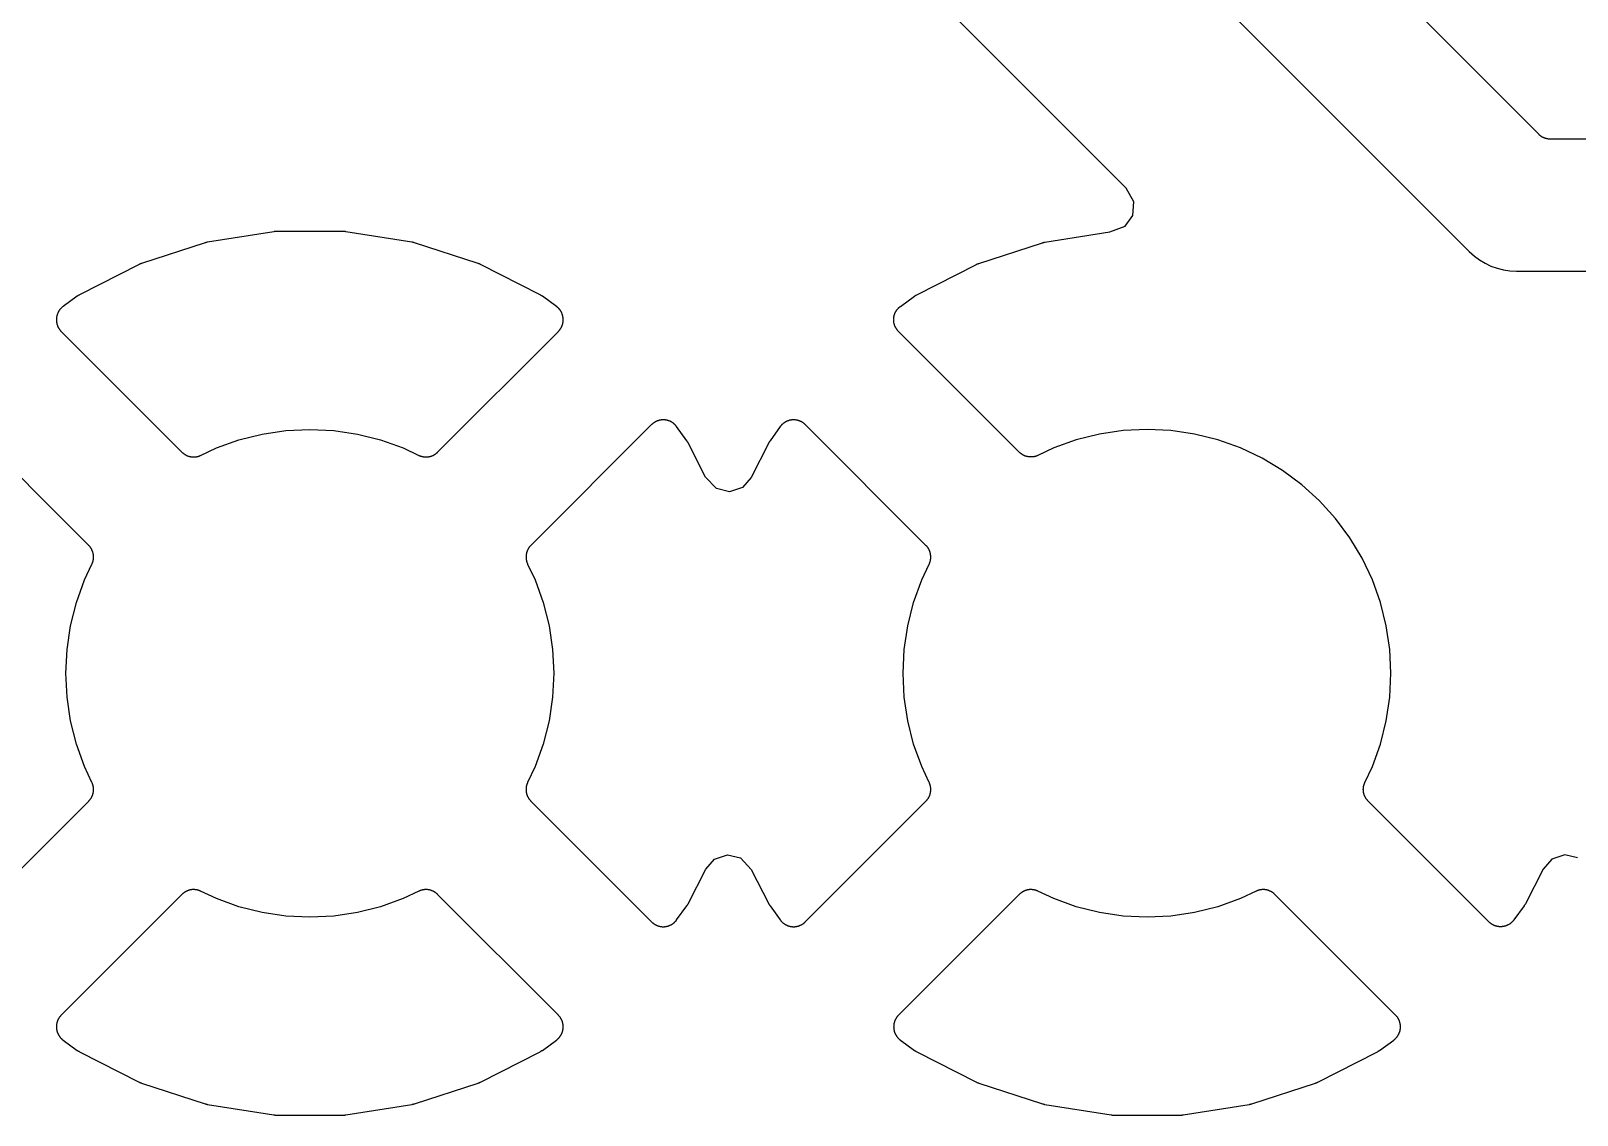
# Model space of a CAD drawing. Header units: metres. Extents: x 46.2 to 140.4, y -137.6 to -43.4.
# Drawn here: x 58.558 to 63.248, y -101.96 to -98.672 of the extents above; entities that cross this region are included whole.
import ezdxf

# ---------------------------------------------------------------- set-up
doc = ezdxf.new("R2010")
doc.units = ezdxf.units.M

msp = doc.modelspace()

# ---------------------------------------------------------------- linework, layer by layer
for points in [[(82.8824, -98.9999), (63.1672, -98.9999), (63.166, -98.9999), (63.1648, -98.9998), (63.1635, -98.9997), (63.1623, -98.9996), (63.1611, -98.9995), (63.1599, -98.9993), (63.1587, -98.9991), (63.1575, -98.9989), (63.1563, -98.9987), (63.1551, -98.9984), (63.1539, -98.9981), (63.1527, -98.9977), (63.1515, -98.9974), (63.1504, -98.997), (63.1492, -98.9965), (63.1481, -98.9961), (63.1469, -98.9956), (63.1458, -98.9951), (63.1447, -98.9945), (63.1436, -98.994), (63.1426, -98.9934), (63.1415, -98.9928), (63.1405, -98.9921), (63.1394, -98.9914), (63.1384, -98.9908), (63.1374, -98.99), (63.1364, -98.9893), (63.1355, -98.9885), (63.1346, -98.9877), (63.1336, -98.9869), (63.1327, -98.9861), (63.1319, -98.9852), (57.5344, -93.3878)], [(57.2514, -93.6708), (62.9212, -99.3406), (62.9367, -99.3547), (62.9525, -99.3663), (62.9693, -99.3764), (62.987, -99.3848), (63.0055, -99.3914), (63.0246, -99.3962), (63.044, -99.3991), (63.0648, -99.4001), (82.78, -99.4001)], [(63.2498, -101.18), (63.2105, -101.1703), (63.1711, -101.1837), (63.1449, -101.2139), (63.0915, -101.3188), (63.0915, -101.3188), (63.0915, -101.3188), (63.0909, -101.32), (63.0902, -101.3211), (63.0895, -101.3222), (63.0888, -101.3233), (63.0881, -101.3244), (63.0874, -101.3255), (63.0564, -101.3682), (63.0564, -101.3681), (63.0561, -101.3685), (63.0553, -101.3695), (63.0546, -101.3705), (63.0538, -101.3714), (63.053, -101.3723), (63.0521, -101.3732), (63.0513, -101.3741), (63.0504, -101.375), (63.0495, -101.3758), (63.0486, -101.3766), (63.0476, -101.3774), (63.0467, -101.3782), (63.0457, -101.3789), (63.0447, -101.3796), (63.0437, -101.3803), (63.0427, -101.381), (63.0416, -101.3816), (63.0406, -101.3823), (63.0395, -101.3829), (63.0384, -101.3834), (63.0373, -101.384), (63.0362, -101.3845), (63.0351, -101.385), (63.0339, -101.3854), (63.0328, -101.3858), (63.0316, -101.3862), (63.0304, -101.3866), (63.0293, -101.387), (63.0281, -101.3873), (63.0269, -101.3875), (63.0257, -101.3878), (63.0245, -101.388), (63.0233, -101.3882), (63.022, -101.3884), (63.0208, -101.3885), (63.0196, -101.3886), (63.0184, -101.3887), (63.0171, -101.3887), (63.0159, -101.3888), (63.0147, -101.3887), (63.0135, -101.3887), (63.0122, -101.3886), (63.011, -101.3885), (63.0098, -101.3884), (63.0086, -101.3882), (63.0074, -101.388), (63.0062, -101.3878), (63.005, -101.3875), (63.0038, -101.3873), (63.0026, -101.387), (63.0014, -101.3866), (63.0002, -101.3862), (62.9991, -101.3858), (62.9979, -101.3854), (62.9968, -101.385), (62.9957, -101.3845), (62.9945, -101.384), (62.9934, -101.3834), (62.9924, -101.3829), (62.9913, -101.3823), (62.9902, -101.3816), (62.9892, -101.381), (62.9881, -101.3803), (62.9871, -101.3796), (62.9861, -101.3789), (62.9852, -101.3782), (62.9842, -101.3774), (62.9833, -101.3766), (62.9823, -101.3758), (62.9814, -101.375), (62.9806, -101.3741), (62.6144, -101.0079), (62.6135, -101.007), (62.6127, -101.0061), (62.6119, -101.0052), (62.6111, -101.0043), (62.6103, -101.0033), (62.6096, -101.0023), (62.6088, -101.0013), (62.6081, -101.0003), (62.6075, -100.9993), (62.6068, -100.9983), (62.6062, -100.9972), (62.6056, -100.9961), (62.605, -100.995), (62.6045, -100.9939), (62.604, -100.9928), (62.6035, -100.9917), (62.6031, -100.9905), (62.6026, -100.9894), (62.6022, -100.9882), (62.6019, -100.9871), (62.6015, -100.9859), (62.6012, -100.9847), (62.6009, -100.9835), (62.6007, -100.9823), (62.6004, -100.9811), (62.6003, -100.9799), (62.6001, -100.9787), (62.6, -100.9775), (62.5998, -100.9762), (62.5998, -100.975), (62.5997, -100.9738), (62.5997, -100.9726), (62.5997, -100.9714), (62.5998, -100.9703), (62.5998, -100.9692), (62.5999, -100.9681), (62.6, -100.967), (62.6001, -100.9659), (62.6003, -100.9649), (62.6005, -100.9638), (62.6007, -100.9627), (62.6009, -100.9616), (62.6012, -100.9605), (62.6015, -100.9595), (62.6018, -100.9584), (62.6021, -100.9573), (62.6024, -100.9563), (62.6028, -100.9552), (62.6032, -100.9542), (62.6036, -100.9532), (62.6041, -100.9522), (62.6045, -100.9512), (62.6272, -100.9032), (62.6517, -100.8348), (62.6693, -100.7644), (62.68, -100.6925), (62.6835, -100.62), (62.68, -100.5475), (62.6693, -100.4756), (62.6517, -100.4052), (62.6272, -100.3368), (62.5962, -100.2712), (62.5588, -100.2089), (62.5156, -100.1506), (62.4668, -100.0968), (62.413, -100.048), (62.3547, -100.0048), (62.2924, -99.9674), (62.2268, -99.9364), (62.1584, -99.9119), (62.088, -99.8943), (62.0161, -99.8836), (61.9436, -99.8801), (61.8711, -99.8836), (61.7992, -99.8943), (61.7288, -99.9119), (61.6604, -99.9364), (61.6124, -99.9591), (61.6112, -99.9597), (61.6099, -99.9602), (61.6089, -99.9606), (61.6078, -99.961), (61.6068, -99.9614), (61.6057, -99.9617), (61.6047, -99.962), (61.6033, -99.9624), (61.602, -99.9627), (61.6007, -99.963), (61.5993, -99.9632), (61.5982, -99.9634), (61.5971, -99.9635), (61.596, -99.9636), (61.5949, -99.9637), (61.5938, -99.9638), (61.5924, -99.9639), (61.5911, -99.9639), (61.5898, -99.9639), (61.5886, -99.9638), (61.5874, -99.9638), (61.5862, -99.9637), (61.5849, -99.9635), (61.5837, -99.9634), (61.5825, -99.9632), (61.5813, -99.9629), (61.5801, -99.9627), (61.5789, -99.9624), (61.5777, -99.9621), (61.5765, -99.9617), (61.5754, -99.9614), (61.5742, -99.961), (61.5731, -99.9605), (61.5719, -99.9601), (61.5708, -99.9596), (61.5697, -99.9591), (61.5686, -99.9586), (61.5675, -99.958), (61.5664, -99.9574), (61.5653, -99.9568), (61.5643, -99.9561), (61.5633, -99.9555), (61.5623, -99.9548), (61.5613, -99.9541), (61.5603, -99.9533), (61.5593, -99.9525), (61.5584, -99.9518), (61.5575, -99.9509), (61.5566, -99.9501), (61.5557, -99.9492), (61.1895, -99.583), (61.1886, -99.5822), (61.1878, -99.5813), (61.187, -99.5803), (61.1862, -99.5794), (61.1854, -99.5784), (61.1847, -99.5775), (61.184, -99.5765), (61.1833, -99.5755), (61.1826, -99.5744), (61.182, -99.5734), (61.1813, -99.5723), (61.1807, -99.5713), (61.1802, -99.5702), (61.1796, -99.5691), (61.1791, -99.5679), (61.1786, -99.5668), (61.1782, -99.5657), (61.1778, -99.5645), (61.1774, -99.5634), (61.177, -99.5622), (61.1767, -99.561), (61.1763, -99.5598), (61.1761, -99.5586), (61.1758, -99.5574), (61.1756, -99.5562), (61.1754, -99.555), (61.1752, -99.5538), (61.1751, -99.5526), (61.175, -99.5514), (61.1749, -99.5501), (61.1749, -99.5489), (61.1748, -99.5477), (61.1749, -99.5465), (61.1749, -99.5453), (61.175, -99.5442), (61.1751, -99.543), (61.1752, -99.5418), (61.1753, -99.5406), (61.1755, -99.5395), (61.1757, -99.5383), (61.176, -99.5372), (61.1762, -99.536), (61.1765, -99.5349), (61.1768, -99.5337), (61.1772, -99.5326), (61.1775, -99.5315), (61.1779, -99.5304), (61.1784, -99.5293), (61.1788, -99.5282), (61.1793, -99.5271), (61.1798, -99.526), (61.1803, -99.525), (61.1808, -99.5239), (61.1814, -99.5229), (61.182, -99.5219), (61.1826, -99.5209), (61.1833, -99.5199), (61.1839, -99.5189), (61.1846, -99.518), (61.1853, -99.517), (61.1861, -99.5161), (61.1868, -99.5152), (61.1876, -99.5143), (61.1884, -99.5135), (61.1892, -99.5126), (61.19, -99.5118), (61.1909, -99.511), (61.1918, -99.5102), (61.1927, -99.5094), (61.1936, -99.5087), (61.1945, -99.5079), (61.1955, -99.5072), (61.2381, -99.4762), (61.2392, -99.4755), (61.2403, -99.4748), (61.2414, -99.4741), (61.2425, -99.4734), (61.2436, -99.4728), (61.2448, -99.4721), (61.4257, -99.38), (61.4266, -99.3795), (61.4275, -99.3791), (61.4287, -99.3786), (61.4299, -99.3781), (61.4311, -99.3776), (61.432, -99.3773), (61.433, -99.377), (61.6261, -99.3142), (61.627, -99.3139), (61.628, -99.3136), (61.6292, -99.3133), (61.6305, -99.313), (61.6318, -99.3127), (61.6327, -99.3125), (61.6337, -99.3124), (61.8303, -99.2812), (61.8767, -99.2636), (61.9007, -99.231), (61.9033, -99.1904), (61.8805, -99.149), (57.0897, -94.3582)], [(59.1888, -99.9119), (59.2592, -99.8943), (59.3311, -99.8836), (59.4036, -99.8801), (59.4761, -99.8836), (59.548, -99.8943), (59.6184, -99.9119), (59.6868, -99.9364), (59.7348, -99.9591), (59.7358, -99.9596), (59.7368, -99.96), (59.7378, -99.9604), (59.7389, -99.9608), (59.7399, -99.9612), (59.7409, -99.9615), (59.742, -99.9618), (59.7431, -99.9621), (59.7441, -99.9624), (59.7452, -99.9627), (59.7463, -99.9629), (59.7474, -99.9631), (59.7485, -99.9633), (59.7496, -99.9635), (59.7506, -99.9636), (59.7517, -99.9637), (59.7528, -99.9638), (59.7539, -99.9638), (59.7551, -99.9639), (59.7562, -99.9639), (59.7574, -99.9639), (59.7586, -99.9638), (59.7598, -99.9638), (59.7611, -99.9637), (59.7623, -99.9635), (59.7635, -99.9634), (59.7647, -99.9632), (59.7659, -99.9629), (59.7671, -99.9627), (59.7683, -99.9624), (59.7695, -99.9621), (59.7707, -99.9617), (59.7718, -99.9614), (59.773, -99.961), (59.7742, -99.9605), (59.7753, -99.9601), (59.7764, -99.9596), (59.7775, -99.9591), (59.7786, -99.9586), (59.7797, -99.958), (59.7808, -99.9574), (59.7819, -99.9568), (59.7829, -99.9561), (59.7839, -99.9555), (59.7849, -99.9548), (59.7859, -99.9541), (59.7869, -99.9533), (59.7879, -99.9525), (59.7888, -99.9518), (59.7897, -99.9509), (59.7906, -99.9501), (59.7915, -99.9492), (60.1577, -99.583), (60.1586, -99.5822), (60.1594, -99.5813), (60.1602, -99.5803), (60.161, -99.5794), (60.1618, -99.5784), (60.1625, -99.5775), (60.1632, -99.5765), (60.1639, -99.5755), (60.1646, -99.5744), (60.1653, -99.5734), (60.1659, -99.5723), (60.1665, -99.5713), (60.167, -99.5702), (60.1676, -99.5691), (60.1681, -99.5679), (60.1686, -99.5668), (60.169, -99.5657), (60.1694, -99.5645), (60.1698, -99.5634), (60.1702, -99.5622), (60.1706, -99.561), (60.1709, -99.5598), (60.1712, -99.5586), (60.1714, -99.5574), (60.1716, -99.5562), (60.1718, -99.555), (60.172, -99.5538), (60.1721, -99.5526), (60.1722, -99.5514), (60.1723, -99.5501), (60.1724, -99.5489), (60.1724, -99.5477), (60.1724, -99.5477), (60.1724, -99.5465), (60.1723, -99.5453), (60.1722, -99.5442), (60.1721, -99.543), (60.172, -99.5418), (60.1719, -99.5406), (60.1717, -99.5395), (60.1715, -99.5383), (60.1712, -99.5372), (60.171, -99.536), (60.1707, -99.5349), (60.1704, -99.5337), (60.17, -99.5326), (60.1697, -99.5315), (60.1693, -99.5304), (60.1689, -99.5293), (60.1684, -99.5282), (60.1679, -99.5271), (60.1674, -99.526), (60.1669, -99.525), (60.1664, -99.5239), (60.1658, -99.5229), (60.1652, -99.5219), (60.1646, -99.5209), (60.1639, -99.5199), (60.1633, -99.5189), (60.1626, -99.518), (60.1619, -99.517), (60.1611, -99.5161), (60.1604, -99.5152), (60.1596, -99.5143), (60.1588, -99.5135), (60.158, -99.5126), (60.1572, -99.5118), (60.1563, -99.511), (60.1554, -99.5102), (60.1545, -99.5094), (60.1536, -99.5087), (60.1527, -99.5079), (60.1518, -99.5072), (60.1091, -99.4762), (60.108, -99.4755), (60.1069, -99.4748), (60.1058, -99.4741), (60.1047, -99.4734), (60.1036, -99.4727), (60.1024, -99.4721), (60.1024, -99.4721), (60.1024, -99.4721), (60.1024, -99.4721), (60.1024, -99.4721), (59.9215, -99.38), (59.9206, -99.3795), (59.9197, -99.3791), (59.9185, -99.3786), (59.9173, -99.3781), (59.9161, -99.3776), (59.9152, -99.3773), (59.9142, -99.377), (59.7211, -99.3142), (59.7202, -99.3139), (59.7193, -99.3136), (59.718, -99.3133), (59.7167, -99.313), (59.7154, -99.3127), (59.7145, -99.3125), (59.7135, -99.3124), (59.513, -99.2806), (59.512, -99.2805), (59.511, -99.2803), (59.5097, -99.2802), (59.5084, -99.2801), (59.5071, -99.28), (59.5061, -99.28), (59.5051, -99.28), (59.3021, -99.28), (59.3011, -99.28), (59.3001, -99.28), (59.2988, -99.2801), (59.2975, -99.2802), (59.2962, -99.2803), (59.2952, -99.2805), (59.2943, -99.2806), (59.0937, -99.3124), (59.0927, -99.3125), (59.0918, -99.3127), (59.0905, -99.313), (59.0892, -99.3133), (59.088, -99.3136), (59.087, -99.3139), (59.0861, -99.3142), (58.893, -99.377), (58.892, -99.3773), (58.8911, -99.3776), (58.8899, -99.3781), (58.8887, -99.3786), (58.8875, -99.3791), (58.8866, -99.3795), (58.8857, -99.38), (58.7048, -99.4721), (58.7036, -99.4728), (58.7025, -99.4734), (58.7014, -99.4741), (58.7003, -99.4748), (58.6992, -99.4755), (58.6981, -99.4762), (58.6555, -99.5072), (58.6545, -99.5079), (58.6536, -99.5087), (58.6527, -99.5094), (58.6518, -99.5102), (58.6509, -99.511), (58.65, -99.5118), (58.6492, -99.5126), (58.6484, -99.5135), (58.6476, -99.5143), (58.6468, -99.5152), (58.6461, -99.5161), (58.6453, -99.517), (58.6446, -99.518), (58.6439, -99.5189), (58.6433, -99.5199), (58.6426, -99.5209), (58.642, -99.5219), (58.6414, -99.5229), (58.6408, -99.5239), (58.6403, -99.525), (58.6398, -99.526), (58.6393, -99.5271), (58.6388, -99.5282), (58.6384, -99.5293), (58.6379, -99.5304), (58.6375, -99.5315), (58.6372, -99.5326), (58.6368, -99.5337), (58.6365, -99.5349), (58.6362, -99.536), (58.636, -99.5372), (58.6357, -99.5383), (58.6355, -99.5395), (58.6353, -99.5406), (58.6352, -99.5418), (58.6351, -99.543), (58.635, -99.5442), (58.6349, -99.5453), (58.6349, -99.5465), (58.6348, -99.5477), (58.6349, -99.5489), (58.6349, -99.5501), (58.635, -99.5514), (58.6351, -99.5526), (58.6352, -99.5538), (58.6354, -99.555), (58.6356, -99.5562), (58.6358, -99.5574), (58.6361, -99.5586), (58.6363, -99.5598), (58.6367, -99.561), (58.637, -99.5622), (58.6374, -99.5634), (58.6378, -99.5645), (58.6382, -99.5657), (58.6386, -99.5668), (58.6391, -99.5679), (58.6396, -99.5691), (58.6402, -99.5702), (58.6407, -99.5713), (58.6413, -99.5723), (58.642, -99.5734), (58.6426, -99.5744), (58.6433, -99.5755), (58.644, -99.5765), (58.6447, -99.5775), (58.6454, -99.5784), (58.6462, -99.5794), (58.647, -99.5803), (58.6478, -99.5813), (58.6486, -99.5822), (58.6495, -99.583), (59.0157, -99.9492), (59.0166, -99.9501), (59.0175, -99.9509), (59.0184, -99.9518), (59.0193, -99.9525), (59.0203, -99.9533), (59.0213, -99.9541), (59.0223, -99.9548), (59.0233, -99.9555), (59.0243, -99.9561), (59.0253, -99.9568), (59.0264, -99.9574), (59.0275, -99.958), (59.0286, -99.9586), (59.0297, -99.9591), (59.0308, -99.9596), (59.0319, -99.9601), (59.0331, -99.9605), (59.0342, -99.961), (59.0354, -99.9614), (59.0365, -99.9617), (59.0377, -99.9621), (59.0389, -99.9624), (59.0401, -99.9627), (59.0413, -99.9629), (59.0425, -99.9632), (59.0437, -99.9634), (59.0449, -99.9635), (59.0462, -99.9637), (59.0474, -99.9638), (59.0486, -99.9638), (59.0498, -99.9639), (59.0511, -99.9639), (59.0524, -99.9639), (59.0538, -99.9638), (59.0549, -99.9637), (59.056, -99.9636), (59.0571, -99.9635), (59.0582, -99.9634), (59.0593, -99.9632), (59.0607, -99.963), (59.062, -99.9627), (59.0633, -99.9624), (59.0647, -99.962), (59.0657, -99.9617), (59.0668, -99.9614), (59.0678, -99.961), (59.0689, -99.9606), (59.0699, -99.9602), (59.0712, -99.9597), (59.0724, -99.9591), (59.1204, -99.9364), (59.1888, -99.9119)], [(60.0872, -100.9032), (60.0645, -100.9512), (60.064, -100.9522), (60.0636, -100.9532), (60.0632, -100.9542), (60.0628, -100.9552), (60.0624, -100.9563), (60.0621, -100.9573), (60.0618, -100.9584), (60.0615, -100.9595), (60.0612, -100.9605), (60.0609, -100.9616), (60.0607, -100.9627), (60.0605, -100.9638), (60.0603, -100.9649), (60.0601, -100.9659), (60.06, -100.967), (60.0599, -100.9681), (60.0598, -100.9692), (60.0598, -100.9703), (60.0597, -100.9714), (60.0597, -100.9726), (60.0597, -100.9738), (60.0598, -100.975), (60.0598, -100.9762), (60.06, -100.9775), (60.0601, -100.9787), (60.0603, -100.9799), (60.0604, -100.9811), (60.0607, -100.9823), (60.0609, -100.9835), (60.0612, -100.9847), (60.0615, -100.9859), (60.0619, -100.9871), (60.0622, -100.9882), (60.0626, -100.9894), (60.0631, -100.9905), (60.0635, -100.9917), (60.064, -100.9928), (60.0645, -100.9939), (60.065, -100.995), (60.0656, -100.9961), (60.0662, -100.9972), (60.0668, -100.9983), (60.0675, -100.9993), (60.0681, -101.0003), (60.0688, -101.0013), (60.0695, -101.0023), (60.0703, -101.0033), (60.0711, -101.0043), (60.0718, -101.0052), (60.0727, -101.0061), (60.0735, -101.007), (60.0744, -101.0079), (60.4406, -101.3741), (60.4414, -101.375), (60.4423, -101.3758), (60.4433, -101.3766), (60.4442, -101.3774), (60.4452, -101.3782), (60.4461, -101.3789), (60.4471, -101.3796), (60.4481, -101.3803), (60.4492, -101.381), (60.4502, -101.3816), (60.4513, -101.3823), (60.4524, -101.3829), (60.4534, -101.3834), (60.4545, -101.384), (60.4557, -101.3845), (60.4568, -101.385), (60.4579, -101.3854), (60.4591, -101.3858), (60.4602, -101.3862), (60.4614, -101.3866), (60.4626, -101.387), (60.4638, -101.3873), (60.465, -101.3875), (60.4662, -101.3878), (60.4674, -101.388), (60.4686, -101.3882), (60.4698, -101.3884), (60.471, -101.3885), (60.4722, -101.3886), (60.4735, -101.3887), (60.4747, -101.3887), (60.4759, -101.3888), (60.4771, -101.3887), (60.4784, -101.3887), (60.4796, -101.3886), (60.4808, -101.3885), (60.482, -101.3884), (60.4833, -101.3882), (60.4845, -101.388), (60.4857, -101.3878), (60.4869, -101.3875), (60.4881, -101.3873), (60.4893, -101.387), (60.4904, -101.3866), (60.4916, -101.3862), (60.4928, -101.3858), (60.4939, -101.3854), (60.4951, -101.385), (60.4962, -101.3845), (60.4973, -101.384), (60.4984, -101.3834), (60.4995, -101.3829), (60.5006, -101.3823), (60.5016, -101.3816), (60.5027, -101.381), (60.5037, -101.3803), (60.5047, -101.3796), (60.5057, -101.3789), (60.5067, -101.3782), (60.5076, -101.3774), (60.5086, -101.3766), (60.5095, -101.3758), (60.5104, -101.375), (60.5113, -101.3741), (60.5121, -101.3732), (60.513, -101.3723), (60.5138, -101.3714), (60.5146, -101.3705), (60.5153, -101.3695), (60.5161, -101.3685), (60.5164, -101.3681), (60.5164, -101.3682), (60.5474, -101.3255), (60.5481, -101.3244), (60.5488, -101.3233), (60.5495, -101.3222), (60.5502, -101.3211), (60.5509, -101.32), (60.5515, -101.3188), (60.5515, -101.3188), (60.5515, -101.3188), (60.6049, -101.2139), (60.6311, -101.1837), (60.6705, -101.1703), (60.7098, -101.18), (60.7428, -101.2149), (60.7957, -101.3188), (60.7964, -101.32), (60.797, -101.3211), (60.7977, -101.3222), (60.7984, -101.3233), (60.7991, -101.3244), (60.7998, -101.3255), (60.8308, -101.3682), (60.8315, -101.3691), (60.8323, -101.37), (60.833, -101.3709), (60.8338, -101.3718), (60.8346, -101.3727), (60.8354, -101.3736), (60.8362, -101.3744), (60.8371, -101.3752), (60.8379, -101.376), (60.8388, -101.3768), (60.8397, -101.3775), (60.8406, -101.3783), (60.8416, -101.379), (60.8425, -101.3797), (60.8435, -101.3803), (60.8445, -101.381), (60.8455, -101.3816), (60.8465, -101.3822), (60.8475, -101.3828), (60.8486, -101.3833), (60.8496, -101.3838), (60.8507, -101.3843), (60.8518, -101.3848), (60.8529, -101.3853), (60.854, -101.3857), (60.8551, -101.3861), (60.8562, -101.3864), (60.8573, -101.3868), (60.8585, -101.3871), (60.8596, -101.3874), (60.8608, -101.3876), (60.8619, -101.3879), (60.8631, -101.3881), (60.8642, -101.3883), (60.8654, -101.3884), (60.8666, -101.3885), (60.8678, -101.3886), (60.8689, -101.3887), (60.8701, -101.3887), (60.8713, -101.3888), (60.8713, -101.3888), (60.8725, -101.3887), (60.8737, -101.3887), (60.875, -101.3886), (60.8762, -101.3885), (60.8774, -101.3884), (60.8786, -101.3882), (60.8798, -101.388), (60.881, -101.3878), (60.8822, -101.3875), (60.8834, -101.3873), (60.8846, -101.387), (60.8858, -101.3866), (60.887, -101.3862), (60.8881, -101.3858), (60.8893, -101.3854), (60.8904, -101.385), (60.8916, -101.3845), (60.8927, -101.384), (60.8938, -101.3834), (60.8949, -101.3829), (60.8959, -101.3823), (60.897, -101.3816), (60.898, -101.381), (60.8991, -101.3803), (60.9001, -101.3796), (60.9011, -101.3789), (60.9021, -101.3782), (60.903, -101.3774), (60.9039, -101.3766), (60.9049, -101.3758), (60.9058, -101.375), (60.9066, -101.3741), (61.2729, -101.0079), (61.2737, -101.007), (61.2745, -101.0061), (61.2754, -101.0052), (61.2761, -101.0043), (61.2769, -101.0033), (61.2777, -101.0023), (61.2784, -101.0013), (61.2791, -101.0003), (61.2797, -100.9993), (61.2804, -100.9983), (61.281, -100.9972), (61.2816, -100.9961), (61.2822, -100.995), (61.2827, -100.9939), (61.2832, -100.9928), (61.2837, -100.9917), (61.2841, -100.9905), (61.2846, -100.9894), (61.285, -100.9882), (61.2853, -100.9871), (61.2857, -100.9859), (61.286, -100.9847), (61.2863, -100.9835), (61.2865, -100.9823), (61.2868, -100.9811), (61.287, -100.9799), (61.2871, -100.9787), (61.2873, -100.9775), (61.2874, -100.9762), (61.2874, -100.975), (61.2875, -100.9738), (61.2875, -100.9726), (61.2875, -100.9714), (61.2874, -100.9703), (61.2874, -100.9692), (61.2873, -100.9681), (61.2872, -100.967), (61.2871, -100.9659), (61.2869, -100.9649), (61.2867, -100.9638), (61.2865, -100.9627), (61.2863, -100.9616), (61.286, -100.9605), (61.2858, -100.9595), (61.2855, -100.9584), (61.2851, -100.9573), (61.2848, -100.9563), (61.2844, -100.9552), (61.284, -100.9542), (61.2836, -100.9532), (61.2832, -100.9522), (61.2827, -100.9512), (61.26, -100.9032), (61.2355, -100.8348), (61.2179, -100.7644), (61.2072, -100.6925), (61.2037, -100.62), (61.2072, -100.5475), (61.2179, -100.4756), (61.2355, -100.4052), (61.26, -100.3368), (61.2827, -100.2888), (61.2833, -100.2876), (61.2838, -100.2863), (61.2842, -100.2853), (61.2846, -100.2842), (61.285, -100.2832), (61.2853, -100.2821), (61.2856, -100.2811), (61.286, -100.2797), (61.2863, -100.2784), (61.2866, -100.277), (61.2868, -100.2757), (61.287, -100.2746), (61.2871, -100.2735), (61.2873, -100.2724), (61.2873, -100.2713), (61.2874, -100.2702), (61.2875, -100.2688), (61.2875, -100.2674), (61.2875, -100.2662), (61.2874, -100.265), (61.2874, -100.2638), (61.2873, -100.2625), (61.2871, -100.2613), (61.287, -100.2601), (61.2868, -100.2589), (61.2865, -100.2577), (61.2863, -100.2565), (61.286, -100.2553), (61.2857, -100.2541), (61.2853, -100.2529), (61.285, -100.2518), (61.2846, -100.2506), (61.2841, -100.2495), (61.2837, -100.2483), (61.2832, -100.2472), (61.2827, -100.2461), (61.2822, -100.245), (61.2816, -100.2439), (61.281, -100.2428), (61.2804, -100.2417), (61.2797, -100.2407), (61.2791, -100.2397), (61.2784, -100.2387), (61.2777, -100.2377), (61.2769, -100.2367), (61.2761, -100.2357), (61.2754, -100.2348), (61.2745, -100.2339), (61.2737, -100.233), (61.2729, -100.2321), (60.9066, -99.8659), (60.9058, -99.865), (60.9049, -99.8642), (60.9039, -99.8634), (60.903, -99.8626), (60.9021, -99.8618), (60.9011, -99.8611), (60.9001, -99.8604), (60.8991, -99.8597), (60.898, -99.859), (60.897, -99.8584), (60.8959, -99.8577), (60.8949, -99.8571), (60.8938, -99.8566), (60.8927, -99.856), (60.8916, -99.8555), (60.8904, -99.855), (60.8893, -99.8546), (60.8881, -99.8542), (60.887, -99.8538), (60.8858, -99.8534), (60.8846, -99.853), (60.8834, -99.8527), (60.8822, -99.8525), (60.881, -99.8522), (60.8798, -99.852), (60.8786, -99.8518), (60.8774, -99.8516), (60.8762, -99.8515), (60.875, -99.8514), (60.8737, -99.8513), (60.8725, -99.8513), (60.8713, -99.8512), (60.8701, -99.8513), (60.8688, -99.8513), (60.8676, -99.8514), (60.8664, -99.8515), (60.8652, -99.8516), (60.864, -99.8518), (60.8627, -99.852), (60.8615, -99.8522), (60.8603, -99.8525), (60.8591, -99.8527), (60.858, -99.853), (60.8568, -99.8534), (60.8556, -99.8538), (60.8544, -99.8542), (60.8533, -99.8546), (60.8522, -99.855), (60.851, -99.8555), (60.8499, -99.856), (60.8488, -99.8566), (60.8477, -99.8571), (60.8466, -99.8577), (60.8456, -99.8584), (60.8445, -99.859), (60.8435, -99.8597), (60.8425, -99.8604), (60.8415, -99.8611), (60.8405, -99.8618), (60.8396, -99.8626), (60.8386, -99.8634), (60.8377, -99.8642), (60.8368, -99.865), (60.8359, -99.8659), (60.8351, -99.8668), (60.8342, -99.8677), (60.8334, -99.8686), (60.8326, -99.8695), (60.8319, -99.8705), (60.8311, -99.8715), (60.8308, -99.8718), (60.8308, -99.8718), (60.7998, -99.9145), (60.7991, -99.9156), (60.7984, -99.9167), (60.7977, -99.9178), (60.797, -99.9189), (60.7964, -99.92), (60.7957, -99.9212), (60.7957, -99.9212), (60.7957, -99.9212), (60.7423, -100.0261), (60.7161, -100.0563), (60.6767, -100.0697), (60.6374, -100.06), (60.6044, -100.0251), (60.5515, -99.9212), (60.5509, -99.92), (60.5502, -99.9189), (60.5495, -99.9178), (60.5488, -99.9167), (60.5481, -99.9156), (60.5474, -99.9145), (60.5164, -99.8718), (60.5157, -99.8709), (60.5149, -99.87), (60.5142, -99.8691), (60.5134, -99.8682), (60.5126, -99.8673), (60.5118, -99.8664), (60.511, -99.8656), (60.5101, -99.8648), (60.5093, -99.864), (60.5084, -99.8632), (60.5075, -99.8625), (60.5066, -99.8617), (60.5056, -99.861), (60.5047, -99.8603), (60.5037, -99.8597), (60.5027, -99.859), (60.5017, -99.8584), (60.5007, -99.8578), (60.4997, -99.8572), (60.4986, -99.8567), (60.4976, -99.8562), (60.4965, -99.8557), (60.4954, -99.8552), (60.4943, -99.8547), (60.4932, -99.8543), (60.4921, -99.8539), (60.491, -99.8536), (60.4899, -99.8532), (60.4887, -99.8529), (60.4876, -99.8526), (60.4864, -99.8524), (60.4853, -99.8521), (60.4841, -99.8519), (60.483, -99.8517), (60.4818, -99.8516), (60.4806, -99.8515), (60.4795, -99.8514), (60.4783, -99.8513), (60.4771, -99.8513), (60.4759, -99.8512), (60.4759, -99.8512), (60.4747, -99.8513), (60.4735, -99.8513), (60.4722, -99.8514), (60.471, -99.8515), (60.4698, -99.8516), (60.4686, -99.8518), (60.4674, -99.852), (60.4662, -99.8522), (60.465, -99.8525), (60.4638, -99.8527), (60.4626, -99.853), (60.4614, -99.8534), (60.4602, -99.8538), (60.4591, -99.8542), (60.4579, -99.8546), (60.4568, -99.855), (60.4557, -99.8555), (60.4545, -99.856), (60.4534, -99.8566), (60.4523, -99.8571), (60.4513, -99.8577), (60.4502, -99.8584), (60.4492, -99.859), (60.4481, -99.8597), (60.4471, -99.8604), (60.4461, -99.8611), (60.4452, -99.8618), (60.4442, -99.8626), (60.4433, -99.8634), (60.4423, -99.8642), (60.4414, -99.865), (60.4406, -99.8659), (60.0744, -100.2321), (60.0735, -100.233), (60.0727, -100.2339), (60.0718, -100.2348), (60.0711, -100.2357), (60.0703, -100.2367), (60.0695, -100.2377), (60.0688, -100.2387), (60.0681, -100.2397), (60.0675, -100.2407), (60.0668, -100.2417), (60.0662, -100.2428), (60.0656, -100.2439), (60.065, -100.245), (60.0645, -100.2461), (60.064, -100.2472), (60.0635, -100.2483), (60.0631, -100.2495), (60.0626, -100.2506), (60.0622, -100.2518), (60.0619, -100.2529), (60.0615, -100.2541), (60.0612, -100.2553), (60.0609, -100.2565), (60.0607, -100.2577), (60.0604, -100.2589), (60.0603, -100.2601), (60.0601, -100.2613), (60.06, -100.2625), (60.0598, -100.2638), (60.0598, -100.265), (60.0597, -100.2662), (60.0597, -100.2674), (60.0597, -100.2686), (60.0598, -100.2697), (60.0598, -100.2708), (60.0599, -100.2719), (60.06, -100.273), (60.0601, -100.2741), (60.0603, -100.2751), (60.0605, -100.2762), (60.0607, -100.2773), (60.0609, -100.2784), (60.0612, -100.2795), (60.0615, -100.2805), (60.0618, -100.2816), (60.0621, -100.2827), (60.0624, -100.2837), (60.0628, -100.2848), (60.0632, -100.2858), (60.0636, -100.2868), (60.064, -100.2878), (60.0645, -100.2888), (60.0872, -100.3368), (60.1117, -100.4052), (60.1293, -100.4756), (60.14, -100.5475), (60.1435, -100.62), (60.14, -100.6925), (60.1293, -100.7644), (60.1117, -100.8348), (60.0872, -100.9032)], [(58.3666, -101.3741), (58.7329, -101.0079), (58.7337, -101.007), (58.7345, -101.0061), (58.7354, -101.0052), (58.7361, -101.0043), (58.7369, -101.0033), (58.7377, -101.0023), (58.7384, -101.0013), (58.7391, -101.0003), (58.7397, -100.9993), (58.7404, -100.9983), (58.741, -100.9972), (58.7416, -100.9961), (58.7422, -100.995), (58.7427, -100.9939), (58.7432, -100.9928), (58.7437, -100.9917), (58.7441, -100.9905), (58.7446, -100.9894), (58.745, -100.9882), (58.7453, -100.9871), (58.7457, -100.9859), (58.746, -100.9847), (58.7463, -100.9835), (58.7465, -100.9823), (58.7468, -100.9811), (58.747, -100.9799), (58.7471, -100.9787), (58.7473, -100.9775), (58.7474, -100.9762), (58.7474, -100.975), (58.7475, -100.9738), (58.7475, -100.9726), (58.7475, -100.9714), (58.7474, -100.9703), (58.7474, -100.9692), (58.7473, -100.9681), (58.7472, -100.967), (58.7471, -100.9659), (58.7469, -100.9649), (58.7467, -100.9638), (58.7465, -100.9627), (58.7463, -100.9616), (58.746, -100.9605), (58.7458, -100.9595), (58.7455, -100.9584), (58.7451, -100.9573), (58.7448, -100.9563), (58.7444, -100.9552), (58.744, -100.9542), (58.7436, -100.9532), (58.7432, -100.9522), (58.7427, -100.9512), (58.72, -100.9032), (58.6955, -100.8348), (58.6779, -100.7644), (58.6672, -100.6925), (58.6637, -100.62), (58.6672, -100.5475), (58.6779, -100.4756), (58.6955, -100.4052), (58.72, -100.3368), (58.7427, -100.2888), (58.7433, -100.2876), (58.7438, -100.2863), (58.7442, -100.2853), (58.7446, -100.2842), (58.745, -100.2832), (58.7453, -100.2821), (58.7456, -100.2811), (58.746, -100.2797), (58.7463, -100.2784), (58.7466, -100.277), (58.7468, -100.2757), (58.747, -100.2746), (58.7471, -100.2735), (58.7473, -100.2724), (58.7473, -100.2713), (58.7474, -100.2702), (58.7475, -100.2688), (58.7475, -100.2674), (58.7475, -100.2662), (58.7474, -100.265), (58.7474, -100.2638), (58.7473, -100.2625), (58.7471, -100.2613), (58.747, -100.2601), (58.7468, -100.2589), (58.7465, -100.2577), (58.7463, -100.2565), (58.746, -100.2553), (58.7457, -100.2541), (58.7453, -100.2529), (58.745, -100.2518), (58.7446, -100.2506), (58.7441, -100.2495), (58.7437, -100.2483), (58.7432, -100.2472), (58.7427, -100.2461), (58.7422, -100.245), (58.7416, -100.2439), (58.741, -100.2428), (58.7404, -100.2417), (58.7397, -100.2407), (58.7391, -100.2397), (58.7384, -100.2387), (58.7377, -100.2377), (58.7369, -100.2367), (58.7361, -100.2357), (58.7354, -100.2348), (58.7345, -100.2339), (58.7337, -100.233), (58.7329, -100.2321), (58.3666, -99.8659)], [(58.7048, -101.7679), (58.8857, -101.86), (58.8866, -101.8605), (58.8875, -101.8609), (58.8887, -101.8614), (58.8899, -101.8619), (58.8911, -101.8624), (58.892, -101.8627), (58.893, -101.863), (59.0861, -101.9258), (59.087, -101.9261), (59.088, -101.9264), (59.0892, -101.9267), (59.0905, -101.927), (59.0918, -101.9273), (59.0927, -101.9275), (59.0937, -101.9276), (59.2943, -101.9594), (59.2952, -101.9595), (59.2962, -101.9597), (59.2975, -101.9598), (59.2988, -101.9599), (59.3001, -101.96), (59.3011, -101.96), (59.3021, -101.96), (59.5051, -101.96), (59.5061, -101.96), (59.5071, -101.96), (59.5084, -101.9599), (59.5097, -101.9598), (59.511, -101.9597), (59.512, -101.9595), (59.513, -101.9594), (59.7135, -101.9276), (59.7145, -101.9275), (59.7154, -101.9273), (59.7167, -101.927), (59.718, -101.9267), (59.7193, -101.9264), (59.7202, -101.9261), (59.7211, -101.9258), (59.9142, -101.863), (59.9152, -101.8627), (59.9161, -101.8624), (59.9173, -101.8619), (59.9185, -101.8614), (59.9197, -101.8609), (59.9206, -101.8605), (59.9215, -101.86), (60.1024, -101.7679), (60.1024, -101.7679), (60.1024, -101.7679), (60.1036, -101.7672), (60.1047, -101.7666), (60.1058, -101.7659), (60.1069, -101.7652), (60.108, -101.7645), (60.1091, -101.7638), (60.1518, -101.7328), (60.1527, -101.7321), (60.1536, -101.7313), (60.1545, -101.7306), (60.1554, -101.7298), (60.1563, -101.729), (60.1572, -101.7282), (60.158, -101.7274), (60.1588, -101.7265), (60.1596, -101.7257), (60.1604, -101.7248), (60.1611, -101.7239), (60.1619, -101.723), (60.1626, -101.722), (60.1633, -101.7211), (60.1639, -101.7201), (60.1646, -101.7191), (60.1652, -101.7181), (60.1658, -101.7171), (60.1664, -101.7161), (60.1669, -101.715), (60.1674, -101.714), (60.1679, -101.7129), (60.1684, -101.7118), (60.1689, -101.7107), (60.1693, -101.7096), (60.1697, -101.7085), (60.17, -101.7074), (60.1704, -101.7063), (60.1707, -101.7051), (60.171, -101.704), (60.1712, -101.7028), (60.1715, -101.7017), (60.1717, -101.7005), (60.1719, -101.6994), (60.172, -101.6982), (60.1721, -101.697), (60.1722, -101.6958), (60.1723, -101.6947), (60.1724, -101.6935), (60.1724, -101.6923), (60.1724, -101.6911), (60.1723, -101.6899), (60.1722, -101.6886), (60.1721, -101.6874), (60.172, -101.6862), (60.1718, -101.685), (60.1716, -101.6838), (60.1714, -101.6826), (60.1712, -101.6814), (60.1709, -101.6802), (60.1706, -101.679), (60.1702, -101.6778), (60.1698, -101.6766), (60.1694, -101.6755), (60.169, -101.6743), (60.1686, -101.6732), (60.1681, -101.6721), (60.1676, -101.6709), (60.167, -101.6698), (60.1665, -101.6687), (60.1659, -101.6677), (60.1653, -101.6666), (60.1646, -101.6656), (60.1639, -101.6645), (60.1632, -101.6635), (60.1625, -101.6625), (60.1618, -101.6616), (60.161, -101.6606), (60.1602, -101.6597), (60.1594, -101.6587), (60.1586, -101.6578), (60.1577, -101.657), (59.7915, -101.2908), (59.7906, -101.2899), (59.7897, -101.2891), (59.7888, -101.2882), (59.7879, -101.2875), (59.7869, -101.2867), (59.7859, -101.2859), (59.7849, -101.2852), (59.7839, -101.2845), (59.7829, -101.2839), (59.7819, -101.2832), (59.7808, -101.2826), (59.7797, -101.282), (59.7786, -101.2814), (59.7775, -101.2809), (59.7764, -101.2804), (59.7753, -101.2799), (59.7742, -101.2795), (59.773, -101.279), (59.7718, -101.2786), (59.7707, -101.2783), (59.7695, -101.2779), (59.7683, -101.2776), (59.7671, -101.2773), (59.7659, -101.2771), (59.7647, -101.2768), (59.7635, -101.2766), (59.7623, -101.2765), (59.7611, -101.2763), (59.7598, -101.2762), (59.7586, -101.2762), (59.7574, -101.2761), (59.7562, -101.2761), (59.7551, -101.2761), (59.7539, -101.2762), (59.7528, -101.2762), (59.7517, -101.2763), (59.7506, -101.2764), (59.7496, -101.2765), (59.7485, -101.2767), (59.7474, -101.2769), (59.7463, -101.2771), (59.7452, -101.2773), (59.7441, -101.2776), (59.7431, -101.2779), (59.742, -101.2782), (59.7409, -101.2785), (59.7399, -101.2788), (59.7389, -101.2792), (59.7378, -101.2796), (59.7368, -101.28), (59.7358, -101.2804), (59.7348, -101.2809), (59.6868, -101.3036), (59.6184, -101.3281), (59.548, -101.3457), (59.4761, -101.3564), (59.4036, -101.3599), (59.3311, -101.3564), (59.2592, -101.3457), (59.1888, -101.3281), (59.1204, -101.3036), (59.0724, -101.2809), (59.0712, -101.2803), (59.0699, -101.2798), (59.0689, -101.2794), (59.0678, -101.279), (59.0668, -101.2786), (59.0657, -101.2783), (59.0647, -101.278), (59.0633, -101.2776), (59.062, -101.2773), (59.0607, -101.277), (59.0593, -101.2768), (59.0582, -101.2766), (59.0571, -101.2765), (59.056, -101.2764), (59.0549, -101.2763), (59.0538, -101.2762), (59.0524, -101.2761), (59.0511, -101.2761), (59.0498, -101.2761), (59.0486, -101.2762), (59.0474, -101.2762), (59.0461, -101.2763), (59.0449, -101.2765), (59.0437, -101.2766), (59.0425, -101.2768), (59.0413, -101.2771), (59.0401, -101.2773), (59.0389, -101.2776), (59.0377, -101.2779), (59.0365, -101.2783), (59.0354, -101.2786), (59.0342, -101.279), (59.0331, -101.2795), (59.0319, -101.2799), (59.0308, -101.2804), (59.0297, -101.2809), (59.0286, -101.2814), (59.0275, -101.282), (59.0264, -101.2826), (59.0253, -101.2832), (59.0243, -101.2839), (59.0233, -101.2845), (59.0223, -101.2852), (59.0213, -101.2859), (59.0203, -101.2867), (59.0193, -101.2875), (59.0184, -101.2882), (59.0175, -101.2891), (59.0166, -101.2899), (59.0157, -101.2908), (58.6495, -101.657), (58.6486, -101.6578), (58.6478, -101.6587), (58.647, -101.6597), (58.6462, -101.6606), (58.6454, -101.6616), (58.6447, -101.6625), (58.644, -101.6635), (58.6433, -101.6645), (58.6426, -101.6656), (58.642, -101.6666), (58.6413, -101.6677), (58.6407, -101.6687), (58.6402, -101.6698), (58.6396, -101.6709), (58.6391, -101.6721), (58.6386, -101.6732), (58.6382, -101.6743), (58.6378, -101.6755), (58.6374, -101.6766), (58.637, -101.6778), (58.6367, -101.679), (58.6363, -101.6802), (58.6361, -101.6814), (58.6358, -101.6826), (58.6356, -101.6838), (58.6354, -101.685), (58.6352, -101.6862), (58.6351, -101.6874), (58.635, -101.6886), (58.6349, -101.6899), (58.6349, -101.6911), (58.6348, -101.6923), (58.6348, -101.6923), (58.6349, -101.6935), (58.6349, -101.6947), (58.635, -101.6958), (58.6351, -101.697), (58.6352, -101.6982), (58.6353, -101.6994), (58.6355, -101.7005), (58.6357, -101.7017), (58.636, -101.7028), (58.6362, -101.704), (58.6365, -101.7051), (58.6368, -101.7063), (58.6372, -101.7074), (58.6375, -101.7085), (58.6379, -101.7096), (58.6384, -101.7107), (58.6388, -101.7118), (58.6393, -101.7129), (58.6398, -101.714), (58.6403, -101.715), (58.6408, -101.7161), (58.6414, -101.7171), (58.642, -101.7181), (58.6426, -101.7191), (58.6433, -101.7201), (58.6439, -101.7211), (58.6446, -101.722), (58.6453, -101.723), (58.6461, -101.7239), (58.6468, -101.7248), (58.6476, -101.7257), (58.6484, -101.7265), (58.6492, -101.7274), (58.65, -101.7282), (58.6509, -101.729), (58.6518, -101.7298), (58.6527, -101.7306), (58.6536, -101.7313), (58.6545, -101.7321), (58.6555, -101.7328), (58.6981, -101.7638), (58.6992, -101.7645), (58.7003, -101.7652), (58.7014, -101.7659), (58.7025, -101.7666), (58.7036, -101.7672), (58.7048, -101.7679), (58.7048, -101.7679)], [(61.2448, -101.7679), (61.4257, -101.86), (61.4266, -101.8605), (61.4275, -101.8609), (61.4287, -101.8614), (61.4299, -101.8619), (61.4311, -101.8624), (61.432, -101.8627), (61.433, -101.863), (61.6261, -101.9258), (61.627, -101.9261), (61.628, -101.9264), (61.6292, -101.9267), (61.6305, -101.927), (61.6318, -101.9273), (61.6327, -101.9275), (61.6337, -101.9276), (61.8343, -101.9594), (61.8352, -101.9595), (61.8362, -101.9597), (61.8375, -101.9598), (61.8388, -101.9599), (61.8401, -101.96), (61.8411, -101.96), (61.8421, -101.96), (62.0451, -101.96), (62.0461, -101.96), (62.0471, -101.96), (62.0484, -101.9599), (62.0497, -101.9598), (62.051, -101.9597), (62.052, -101.9595), (62.053, -101.9594), (62.2535, -101.9276), (62.2545, -101.9275), (62.2554, -101.9273), (62.2567, -101.927), (62.258, -101.9267), (62.2593, -101.9264), (62.2602, -101.9261), (62.2611, -101.9258), (62.4542, -101.863), (62.4552, -101.8627), (62.4561, -101.8624), (62.4573, -101.8619), (62.4585, -101.8614), (62.4597, -101.8609), (62.4606, -101.8605), (62.4615, -101.86), (62.6424, -101.7679), (62.6424, -101.7679), (62.6424, -101.7679), (62.6436, -101.7672), (62.6447, -101.7666), (62.6458, -101.7659), (62.6469, -101.7652), (62.648, -101.7645), (62.6491, -101.7638), (62.6918, -101.7328), (62.6927, -101.7321), (62.6936, -101.7313), (62.6945, -101.7306), (62.6954, -101.7298), (62.6963, -101.729), (62.6972, -101.7282), (62.698, -101.7274), (62.6988, -101.7265), (62.6996, -101.7257), (62.7004, -101.7248), (62.7011, -101.7239), (62.7019, -101.723), (62.7026, -101.722), (62.7033, -101.7211), (62.7039, -101.7201), (62.7046, -101.7191), (62.7052, -101.7181), (62.7058, -101.7171), (62.7064, -101.7161), (62.7069, -101.715), (62.7074, -101.714), (62.7079, -101.7129), (62.7084, -101.7118), (62.7089, -101.7107), (62.7093, -101.7096), (62.7097, -101.7085), (62.71, -101.7074), (62.7104, -101.7063), (62.7107, -101.7051), (62.711, -101.704), (62.7112, -101.7028), (62.7115, -101.7017), (62.7117, -101.7005), (62.7119, -101.6994), (62.712, -101.6982), (62.7121, -101.697), (62.7122, -101.6958), (62.7123, -101.6947), (62.7124, -101.6935), (62.7124, -101.6923), (62.7124, -101.6911), (62.7123, -101.6899), (62.7122, -101.6886), (62.7121, -101.6874), (62.712, -101.6862), (62.7118, -101.685), (62.7116, -101.6838), (62.7114, -101.6826), (62.7112, -101.6814), (62.7109, -101.6802), (62.7106, -101.679), (62.7102, -101.6778), (62.7098, -101.6766), (62.7094, -101.6755), (62.709, -101.6743), (62.7086, -101.6732), (62.7081, -101.6721), (62.7076, -101.6709), (62.707, -101.6698), (62.7065, -101.6687), (62.7059, -101.6677), (62.7053, -101.6666), (62.7046, -101.6656), (62.7039, -101.6645), (62.7032, -101.6635), (62.7025, -101.6625), (62.7018, -101.6616), (62.701, -101.6606), (62.7002, -101.6597), (62.6994, -101.6587), (62.6986, -101.6578), (62.6977, -101.657), (62.3315, -101.2908), (62.3306, -101.2899), (62.3297, -101.2891), (62.3288, -101.2882), (62.3279, -101.2875), (62.3269, -101.2867), (62.3259, -101.2859), (62.3249, -101.2852), (62.3239, -101.2845), (62.3229, -101.2839), (62.3219, -101.2832), (62.3208, -101.2826), (62.3197, -101.282), (62.3186, -101.2814), (62.3175, -101.2809), (62.3164, -101.2804), (62.3153, -101.2799), (62.3142, -101.2795), (62.313, -101.279), (62.3118, -101.2786), (62.3107, -101.2783), (62.3095, -101.2779), (62.3083, -101.2776), (62.3071, -101.2773), (62.3059, -101.2771), (62.3047, -101.2768), (62.3035, -101.2766), (62.3023, -101.2765), (62.3011, -101.2763), (62.2998, -101.2762), (62.2986, -101.2762), (62.2974, -101.2761), (62.2962, -101.2761), (62.2951, -101.2761), (62.294, -101.2762), (62.2928, -101.2762), (62.2917, -101.2763), (62.2906, -101.2764), (62.2896, -101.2765), (62.2885, -101.2767), (62.2874, -101.2769), (62.2863, -101.2771), (62.2852, -101.2773), (62.2841, -101.2776), (62.2831, -101.2779), (62.282, -101.2782), (62.2809, -101.2785), (62.2799, -101.2788), (62.2789, -101.2792), (62.2778, -101.2796), (62.2768, -101.28), (62.2758, -101.2804), (62.2748, -101.2809), (62.2268, -101.3036), (62.1584, -101.3281), (62.088, -101.3457), (62.0161, -101.3564), (61.9436, -101.3599), (61.8711, -101.3564), (61.7992, -101.3457), (61.7288, -101.3281), (61.6604, -101.3036), (61.6124, -101.2809), (61.6112, -101.2803), (61.6099, -101.2798), (61.6089, -101.2794), (61.6078, -101.279), (61.6068, -101.2786), (61.6057, -101.2783), (61.6047, -101.278), (61.6033, -101.2776), (61.602, -101.2773), (61.6007, -101.277), (61.5993, -101.2768), (61.5982, -101.2766), (61.5971, -101.2765), (61.596, -101.2764), (61.5949, -101.2763), (61.5938, -101.2762), (61.5924, -101.2761), (61.5911, -101.2761), (61.5898, -101.2761), (61.5886, -101.2762), (61.5874, -101.2762), (61.5861, -101.2763), (61.5849, -101.2765), (61.5837, -101.2766), (61.5825, -101.2768), (61.5813, -101.2771), (61.5801, -101.2773), (61.5789, -101.2776), (61.5777, -101.2779), (61.5765, -101.2783), (61.5754, -101.2786), (61.5742, -101.279), (61.5731, -101.2795), (61.5719, -101.2799), (61.5708, -101.2804), (61.5697, -101.2809), (61.5686, -101.2814), (61.5675, -101.282), (61.5664, -101.2826), (61.5653, -101.2832), (61.5643, -101.2839), (61.5633, -101.2845), (61.5623, -101.2852), (61.5613, -101.2859), (61.5603, -101.2867), (61.5593, -101.2875), (61.5584, -101.2882), (61.5575, -101.2891), (61.5566, -101.2899), (61.5557, -101.2908), (61.1895, -101.657), (61.1886, -101.6578), (61.1878, -101.6587), (61.187, -101.6597), (61.1862, -101.6606), (61.1854, -101.6616), (61.1847, -101.6625), (61.184, -101.6635), (61.1833, -101.6645), (61.1826, -101.6656), (61.182, -101.6666), (61.1813, -101.6677), (61.1807, -101.6687), (61.1802, -101.6698), (61.1796, -101.6709), (61.1791, -101.6721), (61.1786, -101.6732), (61.1782, -101.6743), (61.1778, -101.6755), (61.1774, -101.6766), (61.177, -101.6778), (61.1767, -101.679), (61.1763, -101.6802), (61.1761, -101.6814), (61.1758, -101.6826), (61.1756, -101.6838), (61.1754, -101.685), (61.1752, -101.6862), (61.1751, -101.6874), (61.175, -101.6886), (61.1749, -101.6899), (61.1749, -101.6911), (61.1748, -101.6923), (61.1748, -101.6923), (61.1749, -101.6935), (61.1749, -101.6947), (61.175, -101.6958), (61.1751, -101.697), (61.1752, -101.6982), (61.1753, -101.6994), (61.1755, -101.7005), (61.1757, -101.7017), (61.176, -101.7028), (61.1762, -101.704), (61.1765, -101.7051), (61.1768, -101.7063), (61.1772, -101.7074), (61.1775, -101.7085), (61.1779, -101.7096), (61.1784, -101.7107), (61.1788, -101.7118), (61.1793, -101.7129), (61.1798, -101.714), (61.1803, -101.715), (61.1808, -101.7161), (61.1814, -101.7171), (61.182, -101.7181), (61.1826, -101.7191), (61.1833, -101.7201), (61.1839, -101.7211), (61.1846, -101.722), (61.1853, -101.723), (61.1861, -101.7239), (61.1868, -101.7248), (61.1876, -101.7257), (61.1884, -101.7265), (61.1892, -101.7274), (61.19, -101.7282), (61.1909, -101.729), (61.1918, -101.7298), (61.1927, -101.7306), (61.1936, -101.7313), (61.1945, -101.7321), (61.1955, -101.7328), (61.2381, -101.7638), (61.2392, -101.7645), (61.2403, -101.7652), (61.2414, -101.7659), (61.2425, -101.7666), (61.2436, -101.7672), (61.2448, -101.7679), (61.2448, -101.7679)]]:
    msp.add_lwpolyline(points)

doc.saveas('drawing.dxf')
